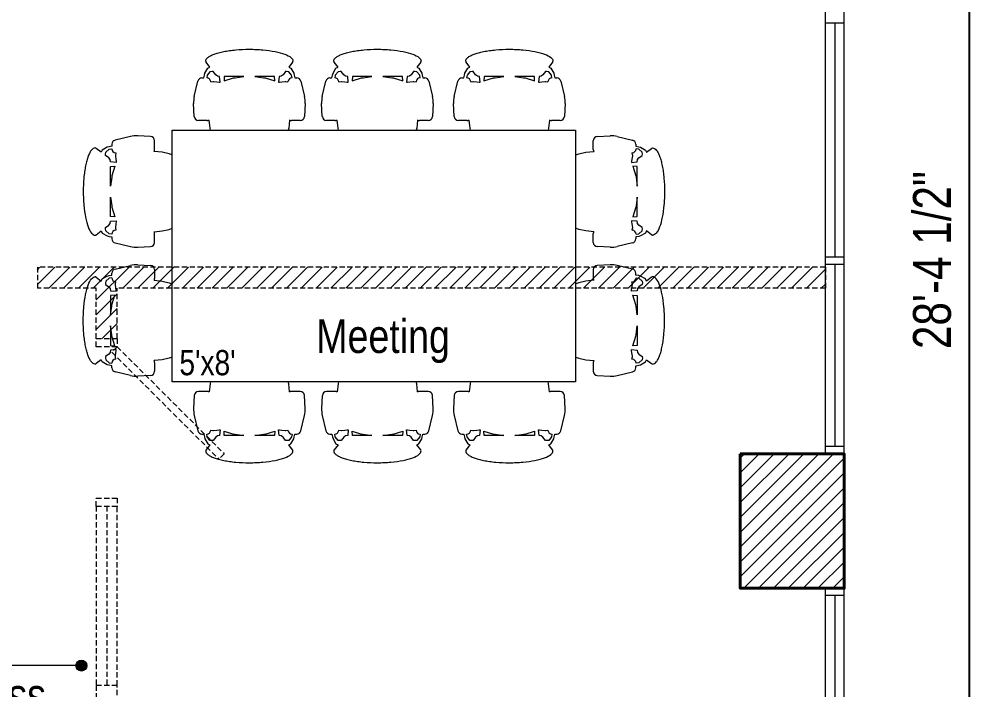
# Model space of a CAD drawing. Header units: inches. Extents: x 2034 to 6496, y 527 to 1995.
# Drawn here: x 6265.7 to 6496.3, y 1360.8 to 1520.4 of the extents above; entities that cross this region are included whole.
import ezdxf

# ---------------------------------------------------------------- set-up
doc = ezdxf.new("R2010")
doc.units = ezdxf.units.IN
doc.header["$LTSCALE"] = 5
doc.header["$MEASUREMENT"] = 0
doc.linetypes.add('HIDDEN', pattern=[0.375, 0.25, -0.125])
doc.layers.get('0').update_dxf_attribs({"linetype": 'CONTINUOUS', "lineweight": 5})
doc.layers.get('DEFPOINTS').update_dxf_attribs({"linetype": 'CONTINUOUS', "lineweight": 5})
for name, color, linetype, lineweight in [('Annotations', 8, 'CONTINUOUS', 5), ('Framing', 142, 'CONTINUOUS', 13), ('Hatches', 8, 'CONTINUOUS', 5), ('Structure', 7, 'CONTINUOUS', 40), ('Viewed', 156, 'CONTINUOUS', 9)]:
    doc.layers.add(name, color=color, linetype=linetype, lineweight=lineweight)
doc.layers.add('Demolished', color=7, linetype='HIDDEN', lineweight=5, true_color=0xfa0000)
doc.styles.get("Standard").update_dxf_attribs({"font": 'arial.ttf', "width": 0.8})
doc.dimstyles.new('ARCH', dxfattribs={"dimscale": 96, "dimtxt": 0.09375, "dimasz": 0.0625, "dimexe": 0.04, "dimexo": 0.09375, "dimgap": 0.03125, "dimtad": 1, "dimdec": 5, "dimrnd": 0.0625, "dimzin": 3, "dimdsep": 46, "dimlunit": 4, "dimtxsty": 'Standard', "dimblk": 'OBLIQUE', "dimblk1": 'ARCHTICK', "dimblk2": 'ARCHTICK', "dimsah": 1, "dimcen": 0.03125, "dimdle": 0.03125, "dimclrd": 256, "dimclre": 256, "dimclrt": 256, "dimazin": 0, "dimtfac": 1, "dimtmove": 2, "dimatfit": 3, "dimldrblk": 'ARO14', "dimfxl": 0.3, "dimfxlon": 1, "dimfrac": 2, "dimarcsym": 0})
pattern_1 = [(45, (3600, 4e-14), (-1.767767, 1.767767), [])]

# ---------------------------------------------------------------- blocks, each defined once
blk = doc.blocks.new('_ArchTick')
at = {"const_width": 0.15}
blk.add_lwpolyline([(-0.5, -0.5), (0.5, 0.5)], dxfattribs=at)
blk = doc.blocks.new('*D90')
at = {"layer": 'Annotations', "lineweight": -2}
for p, q in [((6491.76, 1285.41), (6491.76, 1631.91)), ((6466.44, 1628.91), (6495.6, 1628.91)), ((6466.44, 1288.41), (6495.6, 1288.41))]:
    blk.add_line(p, q, dxfattribs=at)
at = {"layer": 'DEFPOINTS', "color": 0}
for p in [(6457.44, 1628.91), (6491.76, 1628.91), (6457.44, 1288.41)]:
    blk.add_point(p, dxfattribs=at)
at = {"layer": 'Annotations', "lineweight": -2, "xscale": 6, "yscale": 6, "zscale": 6}
for p, rotation in [((6491.76, 1628.91), 90), ((6491.76, 1288.41), 270)]:
    blk.add_blockref('_ArchTick', p, dxfattribs=dict(at, rotation=rotation))
at = {"layer": 'Annotations', "insert": (6482.87, 1463.08), "char_height": 9, "attachment_point": 5, "rotation": 90}
blk.add_mtext('28\'-4 1/2"', dxfattribs=at)
blk = doc.blocks.new('_Oblique')
at = {"lineweight": -2}
blk.add_line((-0.5, -0.5), (0.5, 0.5), dxfattribs=at)
blk = doc.blocks.new('ARO14')
blk.add_line((0, 0), (-1.021, 0))
at = {"const_width": 0.0625}
blk.add_lwpolyline([(-0.77, 0.468), (0, 0), (-0.77, -0.468)], dxfattribs=at)
blk = doc.blocks.new('big meeting table')
at = {"color": 0, "linetype": 'ByBlock', "lineweight": -2}
for p, q in [((6584.29, 1524.49), (6583.37, 1525.68)), ((6583.79, 1524.27), (6584.29, 1524.49)), ((6603.96, 1525.68), (6603.04, 1524.49)), ((6603.04, 1524.49), (6603.54, 1524.27)), ((6614.76, 1524.49), (6613.84, 1525.68)), ((6614.26, 1524.27), (6614.76, 1524.49)), ((6634.43, 1525.68), (6633.51, 1524.49)), ((6633.51, 1524.49), (6634.01, 1524.27)), ((6646.15, 1524.49), (6645.23, 1525.68)), ((6645.65, 1524.27), (6646.15, 1524.49)), ((6665.82, 1525.68), (6664.9, 1524.49)), ((6664.9, 1524.49), (6665.4, 1524.27)), ((6582.85, 1521.98), (6582.98, 1522.64)), ((6582.98, 1522.64), (6583.11, 1523.08)), ((6583.11, 1523.08), (6583.79, 1524.27)), ((6583.61, 1522.64), (6583.51, 1521.99)), ((6584.29, 1523.45), (6583.61, 1522.64)), ((6584.79, 1523.52), (6584.29, 1523.45)), ((6585.08, 1523.46), (6584.79, 1523.52)), ((6585.66, 1522.71), (6585.08, 1523.46)), ((6586.06, 1522.36), (6585.66, 1522.71)), ((6586.59, 1522.3), (6586.06, 1522.36)), ((6586.71, 1520.96), (6586.59, 1522.3)), ((6587.71, 1522.3), (6587.65, 1521.28)), ((6592.37, 1522.28), (6587.71, 1522.3)), ((6590.27, 1522.01), (6592.37, 1522.28)), ((6599.63, 1522.3), (6594.96, 1522.28)), ((6594.96, 1522.28), (6597.06, 1522.01)), ((6599.69, 1521.28), (6599.63, 1522.3)), ((6600.74, 1522.3), (6600.62, 1520.96)), ((6601.27, 1522.36), (6600.74, 1522.3)), ((6601.68, 1522.71), (6601.27, 1522.36)), ((6602.25, 1523.46), (6601.68, 1522.71)), ((6602.54, 1523.52), (6602.25, 1523.46)), ((6603.04, 1523.45), (6602.54, 1523.52)), ((6603.73, 1522.64), (6603.04, 1523.45)), ((6603.54, 1524.27), (6604.23, 1523.08)), ((6603.83, 1521.99), (6603.73, 1522.64)), ((6604.23, 1523.08), (6604.35, 1522.64)), ((6604.35, 1522.64), (6604.48, 1521.98)), ((6613.32, 1521.98), (6613.45, 1522.64)), ((6613.45, 1522.64), (6613.58, 1523.08)), ((6613.58, 1523.08), (6614.26, 1524.27)), ((6614.08, 1522.64), (6613.98, 1521.99)), ((6614.76, 1523.45), (6614.08, 1522.64)), ((6615.26, 1523.52), (6614.76, 1523.45)), ((6615.55, 1523.46), (6615.26, 1523.52)), ((6616.13, 1522.71), (6615.55, 1523.46)), ((6616.54, 1522.36), (6616.13, 1522.71)), ((6617.06, 1522.3), (6616.54, 1522.36)), ((6617.18, 1520.96), (6617.06, 1522.3)), ((6618.18, 1522.3), (6618.12, 1521.28)), ((6622.84, 1522.28), (6618.18, 1522.3)), ((6620.75, 1522.01), (6622.84, 1522.28)), ((6630.1, 1522.3), (6625.43, 1522.28)), ((6625.43, 1522.28), (6627.53, 1522.01)), ((6630.16, 1521.28), (6630.1, 1522.3)), ((6631.21, 1522.3), (6631.09, 1520.96)), ((6631.74, 1522.36), (6631.21, 1522.3)), ((6632.15, 1522.71), (6631.74, 1522.36)), ((6632.72, 1523.46), (6632.15, 1522.71)), ((6633.01, 1523.52), (6632.72, 1523.46)), ((6633.51, 1523.45), (6633.01, 1523.52)), ((6634.2, 1522.64), (6633.51, 1523.45)), ((6634.01, 1524.27), (6634.7, 1523.08)), ((6634.3, 1521.99), (6634.2, 1522.64)), ((6634.7, 1523.08), (6634.82, 1522.64)), ((6634.82, 1522.64), (6634.95, 1521.98)), ((6644.71, 1521.98), (6644.84, 1522.64)), ((6644.84, 1522.64), (6644.96, 1523.08)), ((6644.96, 1523.08), (6645.65, 1524.27)), ((6645.46, 1522.64), (6645.36, 1521.99)), ((6646.15, 1523.45), (6645.46, 1522.64)), ((6646.65, 1523.52), (6646.15, 1523.45)), ((6646.94, 1523.46), (6646.65, 1523.52)), ((6647.51, 1522.71), (6646.94, 1523.46)), ((6647.92, 1522.36), (6647.51, 1522.71)), ((6648.45, 1522.3), (6647.92, 1522.36)), ((6648.57, 1520.96), (6648.45, 1522.3)), ((6649.56, 1522.3), (6649.5, 1521.28)), ((6654.23, 1522.28), (6649.56, 1522.3)), ((6652.13, 1522.01), (6654.23, 1522.28)), ((6661.48, 1522.3), (6656.82, 1522.28)), ((6656.82, 1522.28), (6658.92, 1522.01)), ((6661.54, 1521.28), (6661.48, 1522.3)), ((6662.6, 1522.3), (6662.48, 1520.96)), ((6663.12, 1522.36), (6662.6, 1522.3)), ((6663.53, 1522.71), (6663.12, 1522.36)), ((6664.11, 1523.46), (6663.53, 1522.71)), ((6664.4, 1523.52), (6664.11, 1523.46)), ((6664.9, 1523.45), (6664.4, 1523.52)), ((6665.58, 1522.64), (6664.9, 1523.45)), ((6665.4, 1524.27), (6666.08, 1523.08)), ((6665.68, 1521.99), (6665.58, 1522.64)), ((6666.08, 1523.08), (6666.21, 1522.64)), ((6666.21, 1522.64), (6666.34, 1521.98)), ((6580.56, 1517.54), (6581.43, 1521.2)), ((6582.38, 1521.97), (6582.85, 1521.98)), ((6584.48, 1521), (6585.01, 1521.13)), ((6585.01, 1521.13), (6585.13, 1521.13)), ((6585.13, 1521.13), (6585.95, 1521.02)), ((6585.95, 1521.02), (6586.47, 1520.96)), ((6586.47, 1520.96), (6586.71, 1520.96)), ((6587.65, 1521.28), (6589.92, 1521.95)), ((6589.92, 1521.95), (6590.27, 1522.01)), ((6597.06, 1522.01), (6597.41, 1521.95)), ((6597.41, 1521.95), (6599.69, 1521.28)), ((6600.62, 1520.96), (6600.86, 1520.96)), ((6600.86, 1520.96), (6601.38, 1521.02)), ((6601.38, 1521.02), (6602.2, 1521.13)), ((6602.2, 1521.13), (6602.32, 1521.13)), ((6602.32, 1521.13), (6602.85, 1521)), ((6604.48, 1521.98), (6604.95, 1521.97)), ((6605.9, 1521.2), (6606.78, 1517.54)), ((6611.03, 1517.54), (6611.9, 1521.2)), ((6612.85, 1521.97), (6613.32, 1521.98)), ((6614.95, 1521), (6615.48, 1521.13)), ((6615.48, 1521.13), (6615.6, 1521.13)), ((6615.6, 1521.13), (6616.42, 1521.02)), ((6616.42, 1521.02), (6616.95, 1520.96)), ((6616.95, 1520.96), (6617.18, 1520.96)), ((6618.12, 1521.28), (6620.39, 1521.95)), ((6620.39, 1521.95), (6620.75, 1522.01)), ((6627.53, 1522.01), (6627.88, 1521.95)), ((6627.88, 1521.95), (6630.16, 1521.28)), ((6631.09, 1520.96), (6631.33, 1520.96)), ((6631.33, 1520.96), (6631.85, 1521.02)), ((6631.85, 1521.02), (6632.67, 1521.13)), ((6632.67, 1521.13), (6632.79, 1521.13)), ((6632.79, 1521.13), (6633.32, 1521)), ((6634.95, 1521.98), (6635.43, 1521.97)), ((6636.38, 1521.2), (6637.25, 1517.54)), ((6642.41, 1517.54), (6643.28, 1521.2)), ((6644.24, 1521.97), (6644.71, 1521.98)), ((6646.34, 1521), (6646.87, 1521.13)), ((6646.87, 1521.13), (6646.99, 1521.13)), ((6646.99, 1521.13), (6647.81, 1521.02)), ((6647.81, 1521.02), (6648.33, 1520.96)), ((6648.33, 1520.96), (6648.57, 1520.96)), ((6649.5, 1521.28), (6651.78, 1521.95)), ((6651.78, 1521.95), (6652.13, 1522.01)), ((6658.92, 1522.01), (6659.27, 1521.95)), ((6659.27, 1521.95), (6661.54, 1521.28)), ((6662.48, 1520.96), (6662.72, 1520.96)), ((6662.72, 1520.96), (6663.24, 1521.02)), ((6663.24, 1521.02), (6664.06, 1521.13)), ((6664.06, 1521.13), (6664.18, 1521.13)), ((6664.18, 1521.13), (6664.71, 1521)), ((6666.34, 1521.98), (6666.81, 1521.97)), ((6667.76, 1521.2), (6668.63, 1517.54)), ((6580.56, 1512.78), (6580.4, 1515.84)), ((6606.93, 1515.84), (6606.77, 1512.78)), ((6611.03, 1512.78), (6610.87, 1515.84)), ((6637.4, 1515.84), (6637.25, 1512.78)), ((6642.41, 1512.78), (6642.26, 1515.84)), ((6668.79, 1515.84), (6668.63, 1512.78)), ((6583.64, 1511.83), (6581.56, 1511.83)), ((6584.31, 1510.02), (6584.1, 1511.94)), ((6603.23, 1511.94), (6603.02, 1510.02)), ((6605.78, 1511.83), (6603.7, 1511.83)), ((6614.11, 1511.83), (6612.03, 1511.83)), ((6614.78, 1510.02), (6614.57, 1511.94)), ((6633.7, 1511.94), (6633.49, 1510.02)), ((6636.25, 1511.83), (6634.17, 1511.83)), ((6645.49, 1511.83), (6643.41, 1511.83)), ((6646.17, 1510.02), (6645.96, 1511.94)), ((6665.09, 1511.94), (6664.88, 1510.02)), ((6667.63, 1511.83), (6665.55, 1511.83)), ((6584.41, 1509.55), (6584.31, 1510.02)), ((6603.02, 1510.02), (6602.92, 1509.55)), ((6614.89, 1509.55), (6614.78, 1510.02)), ((6633.49, 1510.02), (6633.39, 1509.55)), ((6646.27, 1509.55), (6646.17, 1510.02)), ((6664.88, 1510.02), (6664.78, 1509.55)), ((6560.96, 1506.18), (6560.95, 1505.71)), ((6565.39, 1508.01), (6561.73, 1507.13)), ((6570.15, 1508), (6567.09, 1508.16)), ((6571.1, 1504.93), (6571.1, 1507.01)), ((6675.5, 1504.93), (6675.5, 1507.01)), ((6676.45, 1508), (6679.52, 1508.16)), ((6681.21, 1508.01), (6684.87, 1507.13)), ((6685.64, 1506.18), (6685.65, 1505.71)), ((6558.44, 1504.27), (6557.25, 1505.19)), ((6558.66, 1504.77), (6558.44, 1504.27)), ((6559.85, 1505.46), (6558.66, 1504.77)), ((6559.41, 1503.77), (6559.48, 1504.27)), ((6559.47, 1503.48), (6559.41, 1503.77)), ((6559.48, 1504.27), (6560.29, 1504.96)), ((6560.29, 1505.58), (6559.85, 1505.46)), ((6560.95, 1505.71), (6560.29, 1505.58)), ((6560.29, 1504.96), (6560.93, 1505.05)), ((6561.93, 1504.08), (6561.8, 1503.55)), ((6572.91, 1504.25), (6570.99, 1504.46)), ((6574.56, 1503.89), (6572.91, 1504.25)), ((6575.27, 1503.64), (6574.56, 1503.89)), ((6671.33, 1503.64), (6672.04, 1503.89)), ((6672.04, 1503.89), (6673.7, 1504.25)), ((6673.7, 1504.25), (6675.61, 1504.46)), ((6684.67, 1504.08), (6684.8, 1503.55)), ((6685.65, 1505.71), (6686.31, 1505.58)), ((6686.31, 1504.96), (6685.67, 1505.05)), ((6686.31, 1505.58), (6686.75, 1505.46)), ((6687.12, 1504.27), (6686.31, 1504.96)), ((6686.75, 1505.46), (6687.94, 1504.77)), ((6687.19, 1503.77), (6687.12, 1504.27)), ((6687.13, 1503.48), (6687.19, 1503.77)), ((6687.94, 1504.77), (6688.16, 1504.27)), ((6688.16, 1504.27), (6689.35, 1505.19)), ((6560.22, 1502.91), (6559.47, 1503.48)), ((6560.57, 1502.5), (6560.22, 1502.91)), ((6560.63, 1501.97), (6560.57, 1502.5)), ((6561.97, 1501.85), (6560.63, 1501.97)), ((6561.8, 1503.55), (6561.8, 1503.43)), ((6561.8, 1503.43), (6561.91, 1502.61)), ((6561.91, 1502.61), (6561.97, 1502.09)), ((6561.97, 1502.09), (6561.97, 1501.85)), ((6575.3, 1503.62), (6575.27, 1503.64)), ((6671.3, 1503.62), (6671.33, 1503.64)), ((6684.69, 1502.61), (6684.63, 1502.09)), ((6684.63, 1502.09), (6684.63, 1501.85)), ((6684.63, 1501.85), (6685.97, 1501.97)), ((6684.8, 1503.43), (6684.69, 1502.61)), ((6684.8, 1503.55), (6684.8, 1503.43)), ((6685.97, 1501.97), (6686.03, 1502.5)), ((6686.03, 1502.5), (6686.38, 1502.91)), ((6686.38, 1502.91), (6687.13, 1503.48)), ((6560.63, 1500.86), (6561.65, 1500.92)), ((6560.65, 1496.19), (6560.63, 1500.86)), ((6561.65, 1500.92), (6560.98, 1498.64)), ((6684.95, 1500.92), (6685.62, 1498.64)), ((6685.97, 1500.86), (6684.95, 1500.92)), ((6685.95, 1496.19), (6685.97, 1500.86)), ((6560.92, 1498.29), (6560.65, 1496.19)), ((6560.98, 1498.64), (6560.92, 1498.29)), ((6685.62, 1498.64), (6685.68, 1498.29)), ((6685.68, 1498.29), (6685.95, 1496.19)), ((6560.63, 1488.93), (6560.65, 1493.6)), ((6560.65, 1493.6), (6560.92, 1491.5)), ((6685.95, 1493.6), (6685.68, 1491.5)), ((6685.97, 1488.93), (6685.95, 1493.6)), ((6560.92, 1491.5), (6560.98, 1491.15)), ((6560.98, 1491.15), (6561.65, 1488.87)), ((6685.62, 1491.15), (6684.95, 1488.87)), ((6685.68, 1491.5), (6685.62, 1491.15)), ((6560.57, 1487.29), (6560.63, 1487.82)), ((6561.65, 1488.87), (6560.63, 1488.93)), ((6560.63, 1487.82), (6561.97, 1487.94)), ((6561.97, 1487.7), (6561.91, 1487.18)), ((6561.97, 1487.94), (6561.97, 1487.7)), ((6685.97, 1487.82), (6684.63, 1487.94)), ((6684.63, 1487.94), (6684.63, 1487.7)), ((6684.63, 1487.7), (6684.69, 1487.18)), ((6684.95, 1488.87), (6685.97, 1488.93)), ((6686.03, 1487.29), (6685.97, 1487.82)), ((6557.25, 1484.6), (6558.44, 1485.52)), ((6558.44, 1485.52), (6558.66, 1485.02)), ((6559.41, 1486.02), (6559.47, 1486.31)), ((6559.48, 1485.52), (6559.41, 1486.02)), ((6559.47, 1486.31), (6560.22, 1486.88)), ((6560.29, 1484.83), (6559.48, 1485.52)), ((6560.22, 1486.88), (6560.57, 1487.29)), ((6561.91, 1487.18), (6561.8, 1486.36)), ((6561.8, 1486.36), (6561.8, 1486.24)), ((6561.8, 1486.24), (6561.93, 1485.71)), ((6570.99, 1485.33), (6572.91, 1485.54)), ((6572.91, 1485.54), (6574.56, 1485.9)), ((6574.56, 1485.9), (6575.27, 1486.15)), ((6575.27, 1486.15), (6575.3, 1486.17)), ((6671.33, 1486.15), (6671.3, 1486.17)), ((6672.04, 1485.9), (6671.33, 1486.15)), ((6673.7, 1485.54), (6672.04, 1485.9)), ((6675.61, 1485.33), (6673.7, 1485.54)), ((6684.8, 1486.24), (6684.67, 1485.71)), ((6684.69, 1487.18), (6684.8, 1486.36)), ((6684.8, 1486.36), (6684.8, 1486.24)), ((6686.38, 1486.88), (6686.03, 1487.29)), ((6686.31, 1484.83), (6687.12, 1485.52)), ((6687.13, 1486.31), (6686.38, 1486.88)), ((6687.12, 1485.52), (6687.19, 1486.02)), ((6687.19, 1486.02), (6687.13, 1486.31)), ((6688.16, 1485.52), (6687.94, 1485.02)), ((6689.35, 1484.6), (6688.16, 1485.52)), ((6558.66, 1485.02), (6559.85, 1484.33)), ((6559.85, 1484.33), (6560.29, 1484.21)), ((6560.93, 1484.74), (6560.29, 1484.83)), ((6560.29, 1484.21), (6560.95, 1484.08)), ((6560.95, 1484.08), (6560.96, 1483.61)), ((6571.1, 1482.78), (6571.1, 1484.87)), ((6675.5, 1482.78), (6675.5, 1484.87)), ((6685.65, 1484.08), (6685.64, 1483.61)), ((6686.31, 1484.21), (6685.65, 1484.08)), ((6685.67, 1484.74), (6686.31, 1484.83)), ((6686.75, 1484.33), (6686.31, 1484.21)), ((6687.94, 1485.02), (6686.75, 1484.33)), ((6561.73, 1482.66), (6565.39, 1481.78)), ((6567.09, 1481.63), (6570.15, 1481.79)), ((6679.52, 1481.63), (6676.45, 1481.79)), ((6684.87, 1482.66), (6681.21, 1481.78)), ((6561.73, 1476.44), (6565.39, 1477.31)), ((6567.09, 1477.47), (6570.15, 1477.31)), ((6571.1, 1476.31), (6571.1, 1474.23)), ((6675.5, 1476.31), (6675.5, 1474.23)), ((6679.52, 1477.47), (6676.45, 1477.31)), ((6684.87, 1476.44), (6681.21, 1477.31)), ((6557.25, 1474.49), (6558.44, 1473.58)), ((6558.44, 1473.58), (6558.66, 1474.08)), ((6558.66, 1474.08), (6559.85, 1474.76)), ((6560.29, 1474.26), (6559.48, 1473.58)), ((6559.85, 1474.76), (6560.29, 1474.89)), ((6560.29, 1474.89), (6560.95, 1475.02)), ((6560.93, 1474.36), (6560.29, 1474.26)), ((6560.95, 1475.02), (6560.96, 1475.49)), ((6570.99, 1473.77), (6572.91, 1473.56)), ((6675.61, 1473.77), (6673.7, 1473.56)), ((6685.65, 1475.02), (6685.64, 1475.49)), ((6686.31, 1474.89), (6685.65, 1475.02)), ((6685.67, 1474.36), (6686.31, 1474.26)), ((6686.75, 1474.76), (6686.31, 1474.89)), ((6686.31, 1474.26), (6687.12, 1473.58)), ((6687.94, 1474.08), (6686.75, 1474.76)), ((6688.16, 1473.58), (6687.94, 1474.08)), ((6689.35, 1474.49), (6688.16, 1473.58)), ((6559.48, 1473.58), (6559.41, 1473.08)), ((6559.41, 1473.08), (6559.47, 1472.79)), ((6559.47, 1472.79), (6560.22, 1472.21)), ((6560.22, 1472.21), (6560.57, 1471.8)), ((6560.57, 1471.8), (6560.63, 1471.28)), ((6561.8, 1472.86), (6561.93, 1473.39)), ((6561.8, 1472.74), (6561.8, 1472.86)), ((6561.91, 1471.92), (6561.8, 1472.74)), ((6561.97, 1471.39), (6561.91, 1471.92)), ((6572.91, 1473.56), (6574.56, 1473.19)), ((6574.56, 1473.19), (6575.27, 1472.95)), ((6575.27, 1472.95), (6575.3, 1472.92)), ((6671.33, 1472.95), (6671.3, 1472.92)), ((6672.04, 1473.19), (6671.33, 1472.95)), ((6673.7, 1473.56), (6672.04, 1473.19)), ((6684.63, 1471.39), (6684.69, 1471.92)), ((6684.8, 1472.86), (6684.67, 1473.39)), ((6684.69, 1471.92), (6684.8, 1472.74)), ((6684.8, 1472.74), (6684.8, 1472.86)), ((6686.03, 1471.8), (6685.97, 1471.28)), ((6686.38, 1472.21), (6686.03, 1471.8)), ((6687.13, 1472.79), (6686.38, 1472.21)), ((6687.12, 1473.58), (6687.19, 1473.08)), ((6687.19, 1473.08), (6687.13, 1472.79)), ((6560.63, 1471.28), (6561.97, 1471.16)), ((6561.65, 1470.22), (6560.63, 1470.16)), ((6560.63, 1470.16), (6560.65, 1465.5)), ((6560.98, 1467.94), (6561.65, 1470.22)), ((6561.97, 1471.16), (6561.97, 1471.39)), ((6684.63, 1471.16), (6684.63, 1471.39)), ((6685.97, 1471.28), (6684.63, 1471.16)), ((6684.95, 1470.22), (6685.97, 1470.16)), ((6685.62, 1467.94), (6684.95, 1470.22)), ((6685.97, 1470.16), (6685.95, 1465.5)), ((6560.65, 1465.5), (6560.92, 1467.59)), ((6560.92, 1467.59), (6560.98, 1467.94)), ((6685.68, 1467.59), (6685.62, 1467.94)), ((6685.95, 1465.5), (6685.68, 1467.59)), ((6560.65, 1462.91), (6560.63, 1458.24)), ((6560.92, 1460.81), (6560.65, 1462.91)), ((6685.68, 1460.81), (6685.95, 1462.91)), ((6685.95, 1462.91), (6685.97, 1458.24)), ((6560.98, 1460.46), (6560.92, 1460.81)), ((6561.65, 1458.18), (6560.98, 1460.46)), ((6684.95, 1458.18), (6685.62, 1460.46)), ((6685.62, 1460.46), (6685.68, 1460.81)), ((6560.63, 1458.24), (6561.65, 1458.18)), ((6685.97, 1458.24), (6684.95, 1458.18)), ((6559.47, 1455.62), (6559.41, 1455.33)), ((6559.41, 1455.33), (6559.48, 1454.83)), ((6560.22, 1456.19), (6559.47, 1455.62)), ((6560.57, 1456.6), (6560.22, 1456.19)), ((6560.63, 1457.13), (6560.57, 1456.6)), ((6561.97, 1457.25), (6560.63, 1457.13)), ((6561.8, 1455.67), (6561.91, 1456.48)), ((6561.8, 1455.55), (6561.8, 1455.67)), ((6561.93, 1455.01), (6561.8, 1455.55)), ((6561.91, 1456.48), (6561.97, 1457.01)), ((6561.97, 1457.01), (6561.97, 1457.25)), ((6575.27, 1455.46), (6574.56, 1455.21)), ((6575.3, 1455.48), (6575.27, 1455.46)), ((6671.3, 1455.48), (6671.33, 1455.46)), ((6671.33, 1455.46), (6672.04, 1455.21)), ((6684.63, 1457.25), (6685.97, 1457.13)), ((6684.63, 1457.01), (6684.63, 1457.25)), ((6684.69, 1456.48), (6684.63, 1457.01)), ((6684.67, 1455.01), (6684.8, 1455.55)), ((6684.8, 1455.67), (6684.69, 1456.48)), ((6684.8, 1455.55), (6684.8, 1455.67)), ((6685.97, 1457.13), (6686.03, 1456.6)), ((6686.03, 1456.6), (6686.38, 1456.19)), ((6686.38, 1456.19), (6687.13, 1455.62)), ((6687.19, 1455.33), (6687.12, 1454.83)), ((6687.13, 1455.62), (6687.19, 1455.33)), ((6558.44, 1454.83), (6557.25, 1453.91)), ((6558.66, 1454.33), (6558.44, 1454.83)), ((6559.85, 1453.64), (6558.66, 1454.33)), ((6559.48, 1454.83), (6560.29, 1454.14)), ((6560.29, 1453.52), (6559.85, 1453.64)), ((6560.29, 1454.14), (6560.93, 1454.04)), ((6560.95, 1453.39), (6560.29, 1453.52)), ((6560.96, 1452.91), (6560.95, 1453.39)), ((6572.91, 1454.85), (6570.99, 1454.63)), ((6571.1, 1454.17), (6571.1, 1452.09)), ((6574.56, 1455.21), (6572.91, 1454.85)), ((6672.04, 1455.21), (6673.7, 1454.85)), ((6673.7, 1454.85), (6675.61, 1454.63)), ((6675.5, 1454.17), (6675.5, 1452.09)), ((6685.64, 1452.91), (6685.65, 1453.39)), ((6685.65, 1453.39), (6686.31, 1453.52)), ((6686.31, 1454.14), (6685.67, 1454.04)), ((6687.12, 1454.83), (6686.31, 1454.14)), ((6686.31, 1453.52), (6686.75, 1453.64)), ((6686.75, 1453.64), (6687.94, 1454.33)), ((6687.94, 1454.33), (6688.16, 1454.83)), ((6688.16, 1454.83), (6689.35, 1453.91)), ((6565.39, 1451.09), (6561.73, 1451.96)), ((6570.15, 1451.09), (6567.09, 1450.94)), ((6676.45, 1451.09), (6679.52, 1450.94)), ((6681.21, 1451.09), (6684.87, 1451.96)), ((6584.31, 1449.07), (6584.1, 1447.16)), ((6584.41, 1449.55), (6584.31, 1449.07)), ((6603.02, 1449.07), (6602.92, 1449.55)), ((6603.23, 1447.16), (6603.02, 1449.07)), ((6614.78, 1449.07), (6614.57, 1447.16)), ((6614.89, 1449.55), (6614.78, 1449.07)), ((6633.49, 1449.07), (6633.39, 1449.55)), ((6633.7, 1447.16), (6633.49, 1449.07)), ((6646.17, 1449.07), (6645.96, 1447.16)), ((6646.27, 1449.55), (6646.17, 1449.07)), ((6664.88, 1449.07), (6664.78, 1449.55)), ((6665.09, 1447.16), (6664.88, 1449.07)), ((6580.56, 1446.32), (6580.4, 1443.25)), ((6583.64, 1447.27), (6581.56, 1447.27)), ((6605.78, 1447.27), (6603.7, 1447.27)), ((6606.93, 1443.25), (6606.77, 1446.32)), ((6611.03, 1446.32), (6610.87, 1443.25)), ((6614.11, 1447.27), (6612.03, 1447.27)), ((6636.25, 1447.27), (6634.17, 1447.27)), ((6637.4, 1443.25), (6637.25, 1446.32)), ((6642.41, 1446.32), (6642.26, 1443.25)), ((6645.49, 1447.27), (6643.41, 1447.27)), ((6667.63, 1447.27), (6665.55, 1447.27)), ((6668.79, 1443.25), (6668.63, 1446.32)), ((6580.56, 1441.56), (6581.43, 1437.9)), ((6605.9, 1437.9), (6606.78, 1441.56)), ((6611.03, 1441.56), (6611.9, 1437.9)), ((6636.38, 1437.9), (6637.25, 1441.56)), ((6642.41, 1441.56), (6643.28, 1437.9)), ((6667.76, 1437.9), (6668.63, 1441.56)), ((6582.38, 1437.13), (6582.85, 1437.12)), ((6582.85, 1437.12), (6582.98, 1436.46)), ((6583.61, 1436.46), (6583.51, 1437.1)), ((6584.48, 1438.1), (6585.01, 1437.97)), ((6585.01, 1437.97), (6585.13, 1437.97)), ((6585.13, 1437.97), (6585.95, 1438.08)), ((6585.95, 1438.08), (6586.47, 1438.14)), ((6586.47, 1438.14), (6586.71, 1438.14)), ((6586.71, 1438.14), (6586.59, 1436.8)), ((6587.65, 1437.82), (6589.92, 1437.15)), ((6587.71, 1436.8), (6587.65, 1437.82)), ((6589.92, 1437.15), (6590.27, 1437.09)), ((6590.27, 1437.09), (6592.37, 1436.82)), ((6594.96, 1436.82), (6597.06, 1437.09)), ((6597.06, 1437.09), (6597.41, 1437.15)), ((6597.41, 1437.15), (6599.69, 1437.82)), ((6599.69, 1437.82), (6599.63, 1436.8)), ((6600.74, 1436.8), (6600.62, 1438.14)), ((6600.62, 1438.14), (6600.86, 1438.14)), ((6600.86, 1438.14), (6601.38, 1438.08)), ((6601.38, 1438.08), (6602.2, 1437.97)), ((6602.2, 1437.97), (6602.32, 1437.97)), ((6602.32, 1437.97), (6602.85, 1438.1)), ((6603.83, 1437.1), (6603.73, 1436.46)), ((6604.35, 1436.46), (6604.48, 1437.12)), ((6604.48, 1437.12), (6604.95, 1437.13)), ((6612.85, 1437.13), (6613.32, 1437.12)), ((6613.32, 1437.12), (6613.45, 1436.46)), ((6614.08, 1436.46), (6613.98, 1437.1)), ((6614.95, 1438.1), (6615.48, 1437.97)), ((6615.48, 1437.97), (6615.6, 1437.97)), ((6615.6, 1437.97), (6616.42, 1438.08)), ((6616.42, 1438.08), (6616.95, 1438.14)), ((6616.95, 1438.14), (6617.18, 1438.14)), ((6617.18, 1438.14), (6617.06, 1436.8)), ((6618.12, 1437.82), (6620.39, 1437.15)), ((6618.18, 1436.8), (6618.12, 1437.82)), ((6620.39, 1437.15), (6620.75, 1437.09)), ((6620.75, 1437.09), (6622.84, 1436.82)), ((6625.43, 1436.82), (6627.53, 1437.09)), ((6627.53, 1437.09), (6627.88, 1437.15)), ((6627.88, 1437.15), (6630.16, 1437.82)), ((6630.16, 1437.82), (6630.1, 1436.8)), ((6631.21, 1436.8), (6631.09, 1438.14)), ((6631.09, 1438.14), (6631.33, 1438.14)), ((6631.33, 1438.14), (6631.85, 1438.08)), ((6631.85, 1438.08), (6632.67, 1437.97)), ((6632.67, 1437.97), (6632.79, 1437.97)), ((6632.79, 1437.97), (6633.32, 1438.1)), ((6634.3, 1437.1), (6634.2, 1436.46)), ((6634.82, 1436.46), (6634.95, 1437.12)), ((6634.95, 1437.12), (6635.43, 1437.13)), ((6644.24, 1437.13), (6644.71, 1437.12)), ((6644.71, 1437.12), (6644.84, 1436.46)), ((6645.46, 1436.46), (6645.36, 1437.1)), ((6646.34, 1438.1), (6646.87, 1437.97)), ((6646.87, 1437.97), (6646.99, 1437.97)), ((6646.99, 1437.97), (6647.81, 1438.08)), ((6647.81, 1438.08), (6648.33, 1438.14)), ((6648.33, 1438.14), (6648.57, 1438.14)), ((6648.57, 1438.14), (6648.45, 1436.8)), ((6649.5, 1437.82), (6651.78, 1437.15)), ((6649.56, 1436.8), (6649.5, 1437.82)), ((6651.78, 1437.15), (6652.13, 1437.09)), ((6652.13, 1437.09), (6654.23, 1436.82)), ((6656.82, 1436.82), (6658.92, 1437.09)), ((6658.92, 1437.09), (6659.27, 1437.15)), ((6659.27, 1437.15), (6661.54, 1437.82)), ((6661.54, 1437.82), (6661.48, 1436.8)), ((6662.6, 1436.8), (6662.48, 1438.14)), ((6662.48, 1438.14), (6662.72, 1438.14)), ((6662.72, 1438.14), (6663.24, 1438.08)), ((6663.24, 1438.08), (6664.06, 1437.97)), ((6664.06, 1437.97), (6664.18, 1437.97)), ((6664.18, 1437.97), (6664.71, 1438.1)), ((6665.68, 1437.1), (6665.58, 1436.46)), ((6666.21, 1436.46), (6666.34, 1437.12)), ((6666.34, 1437.12), (6666.81, 1437.13)), ((6582.98, 1436.46), (6583.11, 1436.02)), ((6583.11, 1436.02), (6583.79, 1434.83)), ((6584.29, 1434.61), (6583.37, 1433.42)), ((6584.29, 1435.64), (6583.61, 1436.46)), ((6583.79, 1434.83), (6584.29, 1434.61)), ((6584.79, 1435.58), (6584.29, 1435.64)), ((6585.08, 1435.64), (6584.79, 1435.58)), ((6585.66, 1436.39), (6585.08, 1435.64)), ((6586.06, 1436.74), (6585.66, 1436.39)), ((6586.59, 1436.8), (6586.06, 1436.74)), ((6592.37, 1436.82), (6587.71, 1436.8)), ((6599.63, 1436.8), (6594.96, 1436.82)), ((6601.27, 1436.74), (6600.74, 1436.8)), ((6601.68, 1436.39), (6601.27, 1436.74)), ((6602.25, 1435.64), (6601.68, 1436.39)), ((6602.54, 1435.58), (6602.25, 1435.64)), ((6603.04, 1435.64), (6602.54, 1435.58)), ((6603.73, 1436.46), (6603.04, 1435.64)), ((6603.04, 1434.61), (6603.54, 1434.83)), ((6603.96, 1433.42), (6603.04, 1434.61)), ((6603.54, 1434.83), (6604.23, 1436.02)), ((6604.23, 1436.02), (6604.35, 1436.46)), ((6613.45, 1436.46), (6613.58, 1436.02)), ((6613.58, 1436.02), (6614.26, 1434.83)), ((6614.76, 1434.61), (6613.84, 1433.42)), ((6614.76, 1435.64), (6614.08, 1436.46)), ((6614.26, 1434.83), (6614.76, 1434.61)), ((6615.26, 1435.58), (6614.76, 1435.64)), ((6615.55, 1435.64), (6615.26, 1435.58)), ((6616.13, 1436.39), (6615.55, 1435.64)), ((6616.54, 1436.74), (6616.13, 1436.39)), ((6617.06, 1436.8), (6616.54, 1436.74)), ((6622.84, 1436.82), (6618.18, 1436.8)), ((6630.1, 1436.8), (6625.43, 1436.82)), ((6631.74, 1436.74), (6631.21, 1436.8)), ((6632.15, 1436.39), (6631.74, 1436.74)), ((6632.72, 1435.64), (6632.15, 1436.39)), ((6633.01, 1435.58), (6632.72, 1435.64)), ((6633.51, 1435.64), (6633.01, 1435.58)), ((6634.2, 1436.46), (6633.51, 1435.64)), ((6633.51, 1434.61), (6634.01, 1434.83)), ((6634.43, 1433.42), (6633.51, 1434.61)), ((6634.01, 1434.83), (6634.7, 1436.02)), ((6634.7, 1436.02), (6634.82, 1436.46)), ((6644.84, 1436.46), (6644.96, 1436.02)), ((6644.96, 1436.02), (6645.65, 1434.83)), ((6646.15, 1434.61), (6645.23, 1433.42)), ((6646.15, 1435.64), (6645.46, 1436.46)), ((6645.65, 1434.83), (6646.15, 1434.61)), ((6646.65, 1435.58), (6646.15, 1435.64)), ((6646.94, 1435.64), (6646.65, 1435.58)), ((6647.51, 1436.39), (6646.94, 1435.64)), ((6647.92, 1436.74), (6647.51, 1436.39)), ((6648.45, 1436.8), (6647.92, 1436.74)), ((6654.23, 1436.82), (6649.56, 1436.8)), ((6661.48, 1436.8), (6656.82, 1436.82)), ((6663.12, 1436.74), (6662.6, 1436.8)), ((6663.53, 1436.39), (6663.12, 1436.74)), ((6664.11, 1435.64), (6663.53, 1436.39)), ((6664.4, 1435.58), (6664.11, 1435.64)), ((6664.9, 1435.64), (6664.4, 1435.58)), ((6665.58, 1436.46), (6664.9, 1435.64)), ((6664.9, 1434.61), (6665.4, 1434.83)), ((6665.82, 1433.42), (6664.9, 1434.61)), ((6665.4, 1434.83), (6666.08, 1436.02)), ((6666.08, 1436.02), (6666.21, 1436.46))]:
    blk.add_line(p, q, dxfattribs=at)
blk.add_lwpolyline([(6671.3, 1509.55), (6671.3, 1449.55), (6575.3, 1449.55), (6575.3, 1509.55)], close=True, dxfattribs=at)
for centre, radius, start, end in [((6583.73, 1525.96), 0.45, 180.6225, 217.5191), ((6603.6, 1525.96), 0.45, 322.4809, 359.3775), ((6614.2, 1525.96), 0.45, 180.6225, 217.5191), ((6634.07, 1525.96), 0.45, 322.4809, 359.3775), ((6645.59, 1525.96), 0.45, 180.6225, 217.5191), ((6665.46, 1525.96), 0.45, 322.4809, 359.3775), ((6582.4, 1520.97), 1, 91.302, 166.6075), ((6583.48, 1521), 1, 7.275, 88.364), ((6583.48, 1521), 1, 0.202, 7.275), ((6603.85, 1521), 1, 172.725, 179.798), ((6603.85, 1521), 1, 91.636, 172.725), ((6604.93, 1520.97), 1, 13.3925, 88.698), ((6612.87, 1520.97), 1, 91.302, 166.6075), ((6613.95, 1521), 1, 7.275, 88.364), ((6613.95, 1521), 1, 0.202, 7.275), ((6634.32, 1521), 1, 172.725, 179.798), ((6634.32, 1521), 1, 91.636, 172.725), ((6635.4, 1520.97), 1, 13.3925, 88.698), ((6644.26, 1520.97), 1, 91.302, 166.6075), ((6645.34, 1521), 1, 7.275, 88.364), ((6645.34, 1521), 1, 0.202, 7.275), ((6665.71, 1521), 1, 172.725, 179.798), ((6665.71, 1521), 1, 91.636, 172.725), ((6666.79, 1520.97), 1, 13.3925, 88.698), ((6586.39, 1516.15), 6, 166.6075, 182.9357), ((6600.94, 1516.15), 6, 357.0643, 13.3925), ((6616.86, 1516.15), 6, 166.6075, 182.9357), ((6631.41, 1516.15), 6, 357.0643, 13.3925), ((6648.25, 1516.15), 6, 166.6075, 182.9357), ((6662.8, 1516.15), 6, 357.0643, 13.3925), ((6581.56, 1512.83), 1, 182.9357, 270), ((6583.64, 1512.83), 1, 270, 297.5138), ((6603.7, 1512.83), 1, 242.4862, 270), ((6605.78, 1512.83), 1, 270, 357.0643), ((6612.03, 1512.83), 1, 182.9357, 270), ((6614.11, 1512.83), 1, 270, 297.5138), ((6634.17, 1512.83), 1, 242.4862, 270), ((6636.25, 1512.83), 1, 270, 357.0643), ((6643.41, 1512.83), 1, 182.9357, 270), ((6645.49, 1512.83), 1, 270, 297.5138), ((6665.55, 1512.83), 1, 242.4862, 270), ((6667.63, 1512.83), 1, 270, 357.0643), ((6561.96, 1506.16), 1, 103.3925, 178.698), ((6566.78, 1502.17), 6, 87.0643, 103.3925), ((6570.1, 1507.01), 1, 0, 87.0643), ((6676.5, 1507.01), 1, 92.9357, 180), ((6679.82, 1502.17), 6, 76.6075, 92.9357), ((6684.64, 1506.16), 1, 1.302, 76.6075), ((6556.97, 1504.83), 0.45, 52.4809, 89.3775), ((6561.93, 1505.08), 1, 181.636, 262.725), ((6561.93, 1505.08), 1, 262.725, 269.798), ((6570.1, 1504.93), 1, 332.4862, 0), ((6676.5, 1504.93), 1, 180, 207.5138), ((6684.67, 1505.08), 1, 270.202, 277.275), ((6684.67, 1505.08), 1, 277.275, 358.364), ((6689.63, 1504.83), 0.45, 90.6225, 127.5191), ((6561.93, 1484.71), 1, 97.275, 178.364), ((6561.93, 1484.71), 1, 90.202, 97.275), ((6570.1, 1484.87), 1, 0, 27.5138), ((6676.5, 1484.87), 1, 152.4862, 180), ((6684.67, 1484.71), 1, 82.725, 89.798), ((6684.67, 1484.71), 1, 1.636, 82.725), ((6556.97, 1484.96), 0.45, 270.6225, 307.5191), ((6561.96, 1483.63), 1, 181.302, 256.6075), ((6684.64, 1483.63), 1, 283.3925, 358.698), ((6689.63, 1484.96), 0.45, 232.4809, 269.3775), ((6566.78, 1487.62), 6, 256.6075, 272.9357), ((6570.1, 1482.78), 1, 272.9357, 0), ((6676.5, 1482.78), 1, 180, 267.0643), ((6679.82, 1487.62), 6, 267.0643, 283.3925), ((6561.96, 1475.47), 1, 103.3925, 178.698), ((6566.78, 1471.48), 6, 87.0643, 103.3925), ((6570.1, 1476.31), 1, 0, 87.0643), ((6676.5, 1476.31), 1, 92.9357, 180), ((6679.82, 1471.48), 6, 76.6075, 92.9357), ((6684.64, 1475.47), 1, 1.302, 76.6075), ((6556.97, 1474.14), 0.45, 52.4809, 89.3775), ((6561.93, 1474.39), 1, 181.636, 262.725), ((6570.1, 1474.23), 1, 332.4862, 0), ((6676.5, 1474.23), 1, 180, 207.5138), ((6684.67, 1474.39), 1, 277.275, 358.364), ((6689.63, 1474.14), 0.45, 90.6225, 127.5191), ((6561.93, 1474.39), 1, 262.725, 269.798), ((6684.67, 1474.39), 1, 270.202, 277.275), ((6556.97, 1454.27), 0.45, 270.6225, 307.5191), ((6561.93, 1454.01), 1, 97.275, 178.364), ((6561.93, 1454.01), 1, 90.202, 97.275), ((6570.1, 1454.17), 1, 0, 27.5138), ((6676.5, 1454.17), 1, 152.4862, 180), ((6684.67, 1454.01), 1, 82.725, 89.798), ((6684.67, 1454.01), 1, 1.636, 82.725), ((6689.63, 1454.27), 0.45, 232.4809, 269.3775), ((6561.96, 1452.94), 1, 181.302, 256.6075), ((6566.78, 1456.93), 6, 256.6075, 272.9357), ((6570.1, 1452.09), 1, 272.9357, 0), ((6676.5, 1452.09), 1, 180, 267.0643), ((6679.82, 1456.93), 6, 267.0643, 283.3925), ((6684.64, 1452.94), 1, 283.3925, 358.698), ((6581.56, 1446.27), 1, 90, 177.0643), ((6583.64, 1446.27), 1, 62.4862, 90), ((6603.7, 1446.27), 1, 90, 117.5138), ((6605.78, 1446.27), 1, 2.9357, 90), ((6612.03, 1446.27), 1, 90, 177.0643), ((6614.11, 1446.27), 1, 62.4862, 90), ((6634.17, 1446.27), 1, 90, 117.5138), ((6636.25, 1446.27), 1, 2.9357, 90), ((6643.41, 1446.27), 1, 90, 177.0643), ((6645.49, 1446.27), 1, 62.4862, 90), ((6665.55, 1446.27), 1, 90, 117.5138), ((6667.63, 1446.27), 1, 2.9357, 90), ((6586.39, 1442.95), 6, 177.0643, 193.3925), ((6600.94, 1442.95), 6, 346.6075, 2.9357), ((6616.86, 1442.95), 6, 177.0643, 193.3925), ((6631.41, 1442.95), 6, 346.6075, 2.9357), ((6648.25, 1442.95), 6, 177.0643, 193.3925), ((6662.8, 1442.95), 6, 346.6075, 2.9357), ((6582.4, 1438.13), 1, 193.3925, 268.698), ((6583.48, 1438.1), 1, 271.636, 352.725), ((6583.48, 1438.1), 1, 352.725, 359.798), ((6603.85, 1438.1), 1, 180.202, 187.275), ((6603.85, 1438.1), 1, 187.275, 268.364), ((6604.93, 1438.13), 1, 271.302, 346.6075), ((6612.87, 1438.13), 1, 193.3925, 268.698), ((6613.95, 1438.1), 1, 271.636, 352.725), ((6613.95, 1438.1), 1, 352.725, 359.798), ((6634.32, 1438.1), 1, 180.202, 187.275), ((6634.32, 1438.1), 1, 187.275, 268.364), ((6635.4, 1438.13), 1, 271.302, 346.6075), ((6644.26, 1438.13), 1, 193.3925, 268.698), ((6645.34, 1438.1), 1, 271.636, 352.725), ((6645.34, 1438.1), 1, 352.725, 359.798), ((6665.71, 1438.1), 1, 180.202, 187.275), ((6665.71, 1438.1), 1, 187.275, 268.364), ((6666.79, 1438.13), 1, 271.302, 346.6075), ((6583.73, 1433.14), 0.45, 142.4809, 179.3775), ((6603.6, 1433.14), 0.45, 0.6225, 37.5191), ((6614.2, 1433.14), 0.45, 142.4809, 179.3775), ((6634.07, 1433.14), 0.45, 0.6225, 37.5191), ((6645.59, 1433.14), 0.45, 142.4809, 179.3775), ((6665.46, 1433.14), 0.45, 0.6225, 37.5191)]:
    blk.add_arc(centre, radius, start, end, dxfattribs=at)
for points in [[(6583.28, 1525.95), (6583.28, 1526.1), (6583.37, 1526.4), (6583.75, 1526.83), (6584.37, 1527.24), (6585.23, 1527.62), (6586.29, 1527.96), (6587.54, 1528.25), (6588.93, 1528.49), (6590.95, 1528.71), (6593.12, 1528.81), (6595.3, 1528.76), (6597.42, 1528.62), (6599.87, 1528.28), (6602.21, 1527.64), (6603.46, 1526.98), (6603.97, 1526.4), (6604.05, 1526.1), (6604.05, 1525.95)], [(6613.75, 1525.95), (6613.75, 1526.1), (6613.84, 1526.4), (6614.22, 1526.83), (6614.85, 1527.24), (6615.7, 1527.62), (6616.76, 1527.96), (6618.01, 1528.25), (6619.4, 1528.49), (6621.42, 1528.71), (6623.59, 1528.81), (6625.77, 1528.76), (6627.89, 1528.62), (6630.34, 1528.28), (6632.68, 1527.64), (6633.93, 1526.98), (6634.44, 1526.4), (6634.52, 1526.1), (6634.52, 1525.95)], [(6645.14, 1525.95), (6645.14, 1526.1), (6645.22, 1526.4), (6645.61, 1526.83), (6646.23, 1527.24), (6647.09, 1527.62), (6648.15, 1527.96), (6649.39, 1528.25), (6650.79, 1528.49), (6652.81, 1528.71), (6654.98, 1528.81), (6657.16, 1528.76), (6659.28, 1528.62), (6661.73, 1528.28), (6664.06, 1527.64), (6665.31, 1526.98), (6665.82, 1526.4), (6665.91, 1526.1), (6665.91, 1525.95)], [(6556.98, 1505.28), (6556.83, 1505.28), (6556.53, 1505.19), (6556.1, 1504.81), (6555.69, 1504.19), (6555.3, 1503.33), (6554.97, 1502.27), (6554.68, 1501.02), (6554.44, 1499.63), (6554.21, 1497.61), (6554.12, 1495.44), (6554.17, 1493.26), (6554.31, 1491.14), (6554.65, 1488.69), (6555.28, 1486.35), (6555.95, 1485.11), (6556.53, 1484.6), (6556.83, 1484.51), (6556.98, 1484.51)], [(6689.62, 1505.28), (6689.77, 1505.28), (6690.07, 1505.19), (6690.5, 1504.81), (6690.91, 1504.19), (6691.3, 1503.33), (6691.63, 1502.27), (6691.92, 1501.02), (6692.16, 1499.63), (6692.39, 1497.61), (6692.48, 1495.44), (6692.43, 1493.26), (6692.29, 1491.14), (6691.95, 1488.69), (6691.32, 1486.35), (6690.65, 1485.11), (6690.07, 1484.6), (6689.77, 1484.51), (6689.62, 1484.51)], [(6556.98, 1453.82), (6556.83, 1453.82), (6556.53, 1453.9), (6556.1, 1454.29), (6555.69, 1454.91), (6555.3, 1455.77), (6554.97, 1456.83), (6554.68, 1458.07), (6554.44, 1459.47), (6554.21, 1461.48), (6554.12, 1463.66), (6554.17, 1465.83), (6554.31, 1467.96), (6554.65, 1470.41), (6555.28, 1472.74), (6555.95, 1473.99), (6556.53, 1474.5), (6556.83, 1474.59), (6556.98, 1474.59)], [(6689.62, 1453.82), (6689.77, 1453.82), (6690.07, 1453.9), (6690.5, 1454.29), (6690.91, 1454.91), (6691.3, 1455.77), (6691.63, 1456.83), (6691.92, 1458.07), (6692.16, 1459.47), (6692.39, 1461.48), (6692.48, 1463.66), (6692.43, 1465.83), (6692.29, 1467.96), (6691.95, 1470.41), (6691.32, 1472.74), (6690.65, 1473.99), (6690.07, 1474.5), (6689.77, 1474.59), (6689.62, 1474.59)], [(6583.28, 1433.15), (6583.28, 1433), (6583.37, 1432.7), (6583.75, 1432.27), (6584.37, 1431.85), (6585.23, 1431.47), (6586.29, 1431.13), (6587.54, 1430.84), (6588.93, 1430.61), (6590.95, 1430.38), (6593.12, 1430.29), (6595.3, 1430.34), (6597.42, 1430.48), (6599.87, 1430.82), (6602.21, 1431.45), (6603.46, 1432.12), (6603.97, 1432.7), (6604.05, 1433), (6604.05, 1433.15)], [(6613.75, 1433.15), (6613.75, 1433), (6613.84, 1432.7), (6614.22, 1432.27), (6614.85, 1431.85), (6615.7, 1431.47), (6616.76, 1431.13), (6618.01, 1430.84), (6619.4, 1430.61), (6621.42, 1430.38), (6623.59, 1430.29), (6625.77, 1430.34), (6627.89, 1430.48), (6630.34, 1430.82), (6632.68, 1431.45), (6633.93, 1432.12), (6634.44, 1432.7), (6634.52, 1433), (6634.52, 1433.15)], [(6645.14, 1433.15), (6645.14, 1433), (6645.22, 1432.7), (6645.61, 1432.27), (6646.23, 1431.85), (6647.09, 1431.47), (6648.15, 1431.13), (6649.39, 1430.84), (6650.79, 1430.61), (6652.81, 1430.38), (6654.98, 1430.29), (6657.16, 1430.34), (6659.28, 1430.48), (6661.73, 1430.82), (6664.06, 1431.45), (6665.31, 1432.12), (6665.82, 1432.7), (6665.91, 1433), (6665.91, 1433.15)]]:
    blk.add_open_spline(points, degree=3, knots=[0, 0, 0, 0, 0.05, 0.1, 0.15, 0.2, 0.25, 0.3, 0.35, 0.4, 0.5, 0.55, 0.6, 0.7, 0.8, 0.9, 0.95, 1, 1, 1, 1], dxfattribs=at)
at = {"layer": 'Annotations', "insert": (6577.02, 1457.15), "char_height": 6, "width": 60.9989, "attachment_point": 1}
blk.add_mtext("{5'x8'}", dxfattribs=at)

msp = doc.modelspace()

# ---------------------------------------------------------------- hatches: boundary and pattern name
at = {"layer": 'Annotations'}
h = msp.add_hatch(color=256, dxfattribs=at)
edge = h.paths.add_edge_path()
edge.add_arc((6280.421638, 1366.496115), 1.292238, 0, 360)
at = {"layer": 'Demolished'}
h = msp.add_hatch(dxfattribs=at)
h.set_pattern_fill('ANSI31', color=256, scale=20, style=0)
h.set_pattern_definition(pattern_1)
h.paths.add_polyline_path([(6457.443411, 1456.407518), (6457.443411, 1461.407518), (6269.943411, 1461.407518), (6269.943411, 1456.407518), (6283.943411, 1456.407518), (6283.943411, 1444.407518), (6288.943411, 1444.407518), (6288.943411, 1456.407518)])
at = {"layer": 'Hatches'}
h = msp.add_hatch(dxfattribs=at)
h.set_pattern_fill('ANSI31', color=256, scale=20, style=0)
h.set_pattern_definition(pattern_1)
h.paths.add_polyline_path([(6437.193411, 1416.907518), (6461.943411, 1416.907518), (6461.943411, 1384.907518), (6437.193411, 1384.907518)])

# ---------------------------------------------------------------- linework, layer by layer
at = {"layer": 'Annotations'}
msp.add_lwpolyline([(6280.421638, 1366.496115), (6220.349607, 1366.496115, -0.2381512044), (6205.649853, 1373.918618), (6190.461391, 1394.787318)], format="xyb", dxfattribs=at)
msp.add_circle((6280.421638, 1366.496115), 1.292238, dxfattribs=at)
at = {"layer": 'Demolished'}
for p, q in [((6269.943411, 1461.407518), (6269.943411, 1456.407518)), ((6457.443411, 1461.407518), (6269.943411, 1461.407518)), ((6457.443411, 1461.407518), (6457.443411, 1456.407518)), ((6283.943411, 1456.407518), (6269.943411, 1456.407518)), ((6457.443411, 1456.407518), (6288.943411, 1456.407518)), ((6288.943411, 1442.407518), (6287.670619, 1441.134726)), ((6288.943411, 1442.407518), (6314.399255, 1416.951674)), ((6287.670619, 1441.134726), (6313.126463, 1415.678881)), ((6314.399255, 1416.951674), (6313.126463, 1415.678881)), ((6283.943411, 1404.407518), (6283.943411, 1361.771479)), ((6286.443411, 1404.407518), (6286.443411, 1361.771479)), ((6288.943411, 1361.771479), (6288.943411, 1404.407518))]:
    msp.add_line(p, q, dxfattribs=at)
for points in [[(6283.943411, 1444.407518), (6283.943411, 1456.407518)], [(6288.943411, 1444.407518), (6288.943411, 1456.407518)], [(6283.943411, 1444.407518), (6288.943411, 1444.407518)]]:
    msp.add_lwpolyline(points, dxfattribs=at)
for points in [[(6283.943411, 1444.407518), (6288.943411, 1444.407518), (6288.943411, 1442.407518), (6283.943411, 1442.407518)], [(6283.943411, 1406.407518), (6288.943411, 1406.407518), (6288.943411, 1404.407518), (6283.943411, 1404.407518)], [(6283.943411, 1355.692511), (6288.943411, 1355.692511), (6288.943411, 1361.771479), (6283.943411, 1361.771479)]]:
    msp.add_lwpolyline(points, close=True, dxfattribs=at)
at = {"layer": 'Framing'}
for p, q in [((6461.943411, 1519.532518), (6457.443411, 1519.532518)), ((6459.693411, 1519.532518), (6459.693411, 1463.782518)), ((6461.943411, 1463.782518), (6457.443411, 1463.782518)), ((6461.943411, 1462.032518), (6457.443411, 1462.032518)), ((6459.693411, 1462.032518), (6459.693411, 1418.657518)), ((6461.943411, 1418.657518), (6457.443411, 1418.657518)), ((6461.943411, 1383.157518), (6457.443411, 1383.157518)), ((6459.693411, 1383.157518), (6459.693411, 1348.282518))]:
    msp.add_line(p, q, dxfattribs=at)
at = {"layer": 'Structure'}
msp.add_lwpolyline([(6437.193411, 1416.907518), (6461.943411, 1416.907518), (6461.943411, 1384.907518), (6437.193411, 1384.907518)], close=True, dxfattribs=at)
at = {"layer": 'Viewed'}
for p, q in [((6457.443411, 1416.907518), (6457.443411, 1677.918557)), ((6461.943411, 1416.907518), (6461.943411, 1677.918557)), ((6457.443411, 1132.282518), (6457.443411, 1384.907518)), ((6461.943411, 1132.282518), (6461.943411, 1384.907518))]:
    msp.add_line(p, q, dxfattribs=at)

# ---------------------------------------------------------------- block references
msp.add_blockref('big meeting table', (-273.284615, -15.50117), dxfattribs=at)

# ---------------------------------------------------------------- texts
at = {"layer": 'Annotations', "char_height": 8, "width": 60.99887021, "attachment_point": 1}
for s, insert in [('{Meeting}', (6336.296808, 1448.948386)), ('{Reused glass\\Ppanel}', (6217.805691, 1363.489767))]:
    msp.add_mtext(s, dxfattribs=dict(at, insert=insert))

# ---------------------------------------------------------------- dimensions: what is measured, and where the dimension line sits
at = {"layer": 'Annotations'}
dim = msp.add_linear_dim(base=(6491.758098, 1628.907518), p1=(6457.443411, 1288.407518), p2=(6457.443411, 1628.907518), angle=90, dimstyle='ARCH', dxfattribs=at)
dim.commit()
dim.dimension.update_dxf_attribs({"geometry": '*D90', "text_midpoint": (6482.87026, 1463.081668), "dimtype": 128})

doc.saveas('drawing.dxf')
